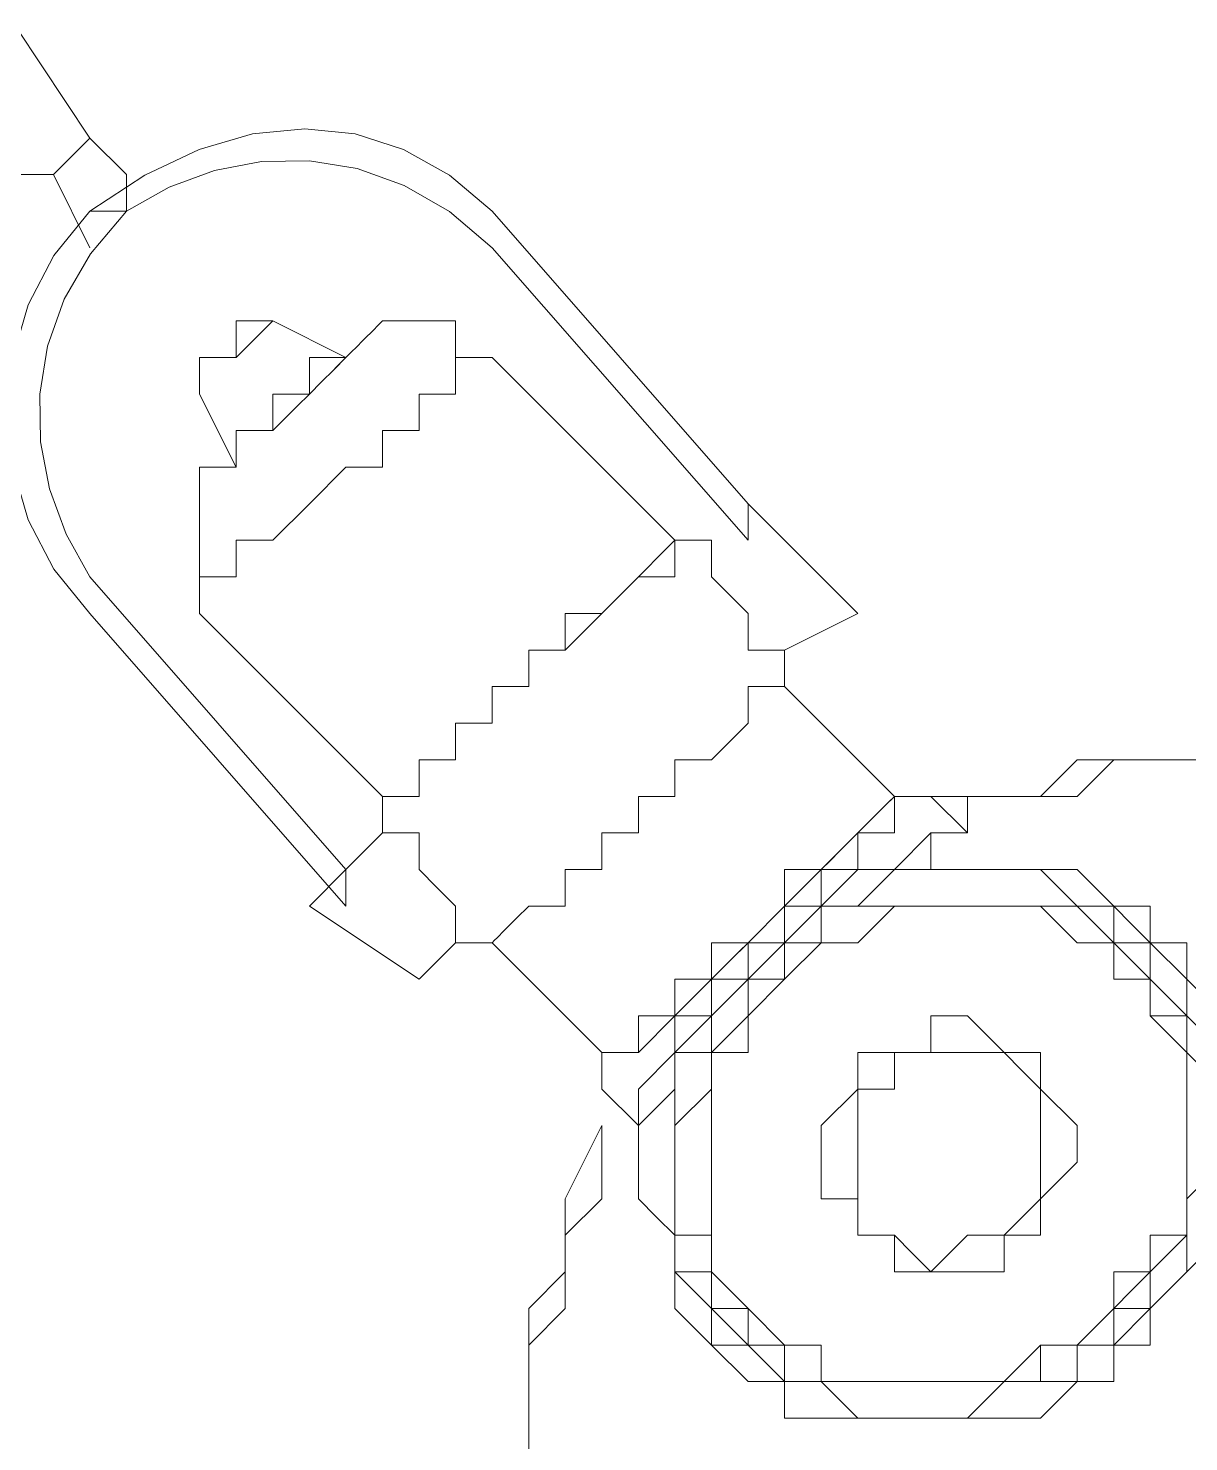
# Model space of a CAD drawing. Header units: millimetres. Extents: x 71769 to 78969, y 7991 to 11789.
# Drawn here: x 74422.76 to 74436.2, y 11269.42 to 11285.77 of the extents above; entities that cross this region are included whole.
import ezdxf

# ---------------------------------------------------------------- set-up
doc = ezdxf.new("R2010")
doc.units = ezdxf.units.MM
doc.header["$LTSCALE"] = 5
doc.header["$MEASUREMENT"] = 0
doc.linetypes.add('AUSGEZOGEN', pattern=[0])
doc.layers.add('204_180704_Marc Cain Einrichtung#Maßlinie 1_100', color=7, linetype='AUSGEZOGEN', lineweight=18)

msp = doc.modelspace()

# ---------------------------------------------------------------- linework, layer by layer
at = {"layer": '204_180704_Marc Cain Einrichtung#Maßlinie 1_100', "color": 18, "linetype": 'AUSGEZOGEN', "lineweight": 13, "true_color": 0x000000}
for p, q in [((74423.479, 11284.504), (74422.632, 11285.774)), ((74423.056, 11284.081), (74423.479, 11284.504)), ((74423.902, 11284.081), (74423.479, 11284.504)), ((74422.632, 11284.081), (74423.056, 11284.081)), ((74423.056, 11284.081), (74423.479, 11283.234)), ((74431.099, 11280.271), (74428.135, 11283.658)), ((74428.135, 11283.234), (74431.099, 11279.848)), ((74426.442, 11281.964), (74425.595, 11282.388)), ((74427.712, 11281.964), (74427.712, 11281.541)), ((74427.712, 11281.964), (74427.712, 11281.964)), ((74428.135, 11281.964), (74427.712, 11281.964)), ((74427.712, 11281.964), (74427.712, 11281.541)), ((74427.712, 11281.964), (74427.712, 11281.964)), ((74428.135, 11281.964), (74427.712, 11281.964)), ((74430.252, 11279.848), (74428.135, 11281.964)), ((74428.135, 11281.964), (74428.135, 11281.964)), ((74428.135, 11281.964), (74428.135, 11281.964)), ((74424.749, 11281.541), (74425.172, 11280.694)), ((74427.289, 11281.541), (74427.289, 11281.118)), ((74427.289, 11281.541), (74427.289, 11281.541)), ((74427.712, 11281.541), (74427.289, 11281.541)), ((74427.289, 11281.541), (74427.289, 11281.118)), ((74427.289, 11281.541), (74427.289, 11281.541)), ((74427.712, 11281.541), (74427.289, 11281.541)), ((74426.865, 11281.118), (74426.865, 11280.694)), ((74427.289, 11281.118), (74426.865, 11281.118)), ((74426.865, 11281.118), (74426.865, 11280.694)), ((74427.289, 11281.118), (74426.865, 11281.118)), ((74426.442, 11280.694), (74426.019, 11280.271)), ((74426.442, 11280.694), (74426.019, 11280.271)), ((74426.442, 11280.694), (74426.442, 11280.694)), ((74426.865, 11280.694), (74426.442, 11280.694)), ((74426.442, 11280.694), (74426.442, 11280.694)), ((74426.865, 11280.694), (74426.442, 11280.694)), ((74426.019, 11280.271), (74425.595, 11279.848)), ((74426.019, 11280.271), (74425.595, 11279.848)), ((74426.019, 11280.271), (74426.019, 11280.271)), ((74426.019, 11280.271), (74426.019, 11280.271)), ((74431.099, 11280.271), (74431.099, 11280.271)), ((74431.099, 11280.271), (74431.099, 11279.848)), ((74432.369, 11279.001), (74431.099, 11280.271)), ((74425.172, 11279.848), (74425.172, 11279.425)), ((74425.595, 11279.848), (74425.172, 11279.848)), ((74425.172, 11279.848), (74425.172, 11279.425)), ((74425.595, 11279.848), (74425.172, 11279.848)), ((74425.595, 11279.848), (74425.595, 11279.848)), ((74425.595, 11279.848), (74425.595, 11279.848)), ((74430.675, 11279.848), (74430.252, 11279.848)), ((74430.675, 11279.848), (74430.675, 11279.848)), ((74426.442, 11276.038), (74423.479, 11279.425)), ((74424.749, 11279.425), (74424.749, 11279.001)), ((74424.749, 11279.425), (74424.749, 11279.425)), ((74425.172, 11279.425), (74424.749, 11279.425)), ((74424.749, 11279.425), (74424.749, 11279.001)), ((74424.749, 11279.425), (74424.749, 11279.425)), ((74425.172, 11279.425), (74424.749, 11279.425)), ((74425.172, 11279.425), (74425.172, 11279.425)), ((74425.172, 11279.425), (74425.172, 11279.425)), ((74423.479, 11279.001), (74426.442, 11275.615)), ((74424.749, 11279.001), (74426.865, 11276.885)), ((74424.749, 11279.001), (74424.749, 11279.001)), ((74424.749, 11279.001), (74424.749, 11279.001)), ((74431.522, 11278.578), (74432.369, 11279.001)), ((74431.522, 11278.578), (74431.522, 11278.578)), ((74432.792, 11276.885), (74431.522, 11278.155)), ((74432.792, 11276.885), (74432.792, 11276.461)), ((74432.792, 11276.885), (74432.792, 11276.885)), ((74433.215, 11276.885), (74432.792, 11276.885)), ((74432.792, 11276.885), (74432.792, 11276.461)), ((74432.792, 11276.885), (74432.792, 11276.885)), ((74433.215, 11276.885), (74432.792, 11276.885)), ((74433.215, 11276.885), (74433.215, 11276.885)), ((74433.215, 11276.885), (74433.638, 11276.885)), ((74433.215, 11276.885), (74433.215, 11276.885)), ((74433.215, 11276.885), (74433.215, 11276.885)), ((74426.865, 11276.461), (74426.442, 11276.038)), ((74426.865, 11276.461), (74426.865, 11276.461)), ((74432.369, 11276.461), (74432.369, 11276.038)), ((74432.369, 11276.461), (74432.369, 11276.461)), ((74432.792, 11276.461), (74432.369, 11276.461)), ((74432.369, 11276.461), (74432.369, 11276.038)), ((74432.369, 11276.461), (74432.369, 11276.461)), ((74432.792, 11276.461), (74432.369, 11276.461)), ((74432.792, 11276.038), (74433.215, 11276.461)), ((74432.792, 11276.038), (74433.215, 11276.461)), ((74433.215, 11276.461), (74433.638, 11276.461)), ((74433.215, 11276.461), (74433.215, 11276.461)), ((74433.215, 11276.461), (74433.638, 11276.461)), ((74433.215, 11276.461), (74433.215, 11276.461)), ((74433.638, 11276.461), (74433.638, 11276.461)), ((74433.638, 11276.461), (74433.638, 11276.461)), ((74433.638, 11276.461), (74433.638, 11276.461)), ((74426.442, 11276.038), (74426.019, 11275.615)), ((74426.442, 11276.038), (74426.442, 11275.615)), ((74431.945, 11276.038), (74431.945, 11275.615)), ((74432.369, 11276.038), (74431.945, 11276.038)), ((74431.945, 11276.038), (74431.945, 11275.615)), ((74432.369, 11276.038), (74431.945, 11276.038)), ((74431.945, 11276.038), (74432.369, 11276.038)), ((74431.945, 11275.615), (74431.945, 11276.038)), ((74431.945, 11276.038), (74432.369, 11276.038)), ((74431.945, 11275.615), (74431.945, 11276.038)), ((74432.369, 11276.038), (74432.792, 11276.038)), ((74432.369, 11276.038), (74432.792, 11276.038)), ((74432.369, 11275.615), (74432.792, 11276.038)), ((74432.792, 11276.038), (74433.215, 11276.038)), ((74433.215, 11276.038), (74433.638, 11276.038)), ((74433.638, 11276.038), (74434.062, 11276.038)), ((74433.638, 11276.038), (74433.638, 11276.038)), ((74434.062, 11276.038), (74434.485, 11276.038)), ((74434.485, 11276.038), (74434.908, 11275.615)), ((74427.289, 11274.768), (74426.019, 11275.615)), ((74431.099, 11275.191), (74431.522, 11275.615)), ((74431.099, 11275.191), (74431.522, 11275.615)), ((74431.522, 11275.615), (74431.099, 11275.191)), ((74431.522, 11275.615), (74431.099, 11275.191)), ((74431.522, 11275.615), (74431.522, 11275.615)), ((74431.945, 11275.615), (74431.522, 11275.615)), ((74431.522, 11275.615), (74431.522, 11275.615)), ((74431.945, 11275.615), (74431.522, 11275.615)), ((74431.522, 11275.615), (74431.522, 11275.615)), ((74431.522, 11275.615), (74431.522, 11275.615)), ((74431.945, 11275.615), (74431.522, 11275.615)), ((74431.945, 11275.615), (74431.522, 11275.615)), ((74431.522, 11275.191), (74431.945, 11275.615)), ((74431.945, 11275.615), (74431.945, 11275.615)), ((74431.945, 11275.615), (74431.945, 11275.615)), ((74431.945, 11275.615), (74432.369, 11275.615)), ((74431.945, 11275.191), (74431.945, 11275.615)), ((74431.945, 11275.615), (74432.369, 11275.615)), ((74431.945, 11275.191), (74431.945, 11275.615)), ((74431.945, 11275.615), (74432.369, 11275.615)), ((74432.792, 11275.615), (74432.369, 11275.191)), ((74432.792, 11275.615), (74432.369, 11275.191)), ((74432.369, 11275.615), (74432.792, 11275.615)), ((74432.369, 11275.615), (74432.792, 11275.615)), ((74432.369, 11275.615), (74432.369, 11275.615)), ((74433.215, 11275.615), (74432.792, 11275.615)), ((74433.215, 11275.615), (74432.792, 11275.615)), ((74432.792, 11275.615), (74433.215, 11275.615)), ((74432.792, 11275.615), (74433.215, 11275.615)), ((74433.215, 11275.615), (74433.215, 11275.615)), ((74433.638, 11275.615), (74433.215, 11275.615)), ((74433.215, 11275.615), (74433.215, 11275.615)), ((74433.638, 11275.615), (74433.215, 11275.615)), ((74433.215, 11275.615), (74433.638, 11275.615)), ((74433.215, 11275.615), (74433.215, 11275.615)), ((74433.215, 11275.615), (74433.638, 11275.615)), ((74433.215, 11275.615), (74433.215, 11275.615)), ((74434.062, 11275.615), (74433.638, 11275.615)), ((74434.062, 11275.615), (74433.638, 11275.615)), ((74433.638, 11275.615), (74434.062, 11275.615)), ((74433.638, 11275.615), (74434.062, 11275.615)), ((74434.062, 11275.615), (74434.062, 11275.615)), ((74434.485, 11275.615), (74434.062, 11275.615)), ((74434.062, 11275.615), (74434.062, 11275.615)), ((74434.485, 11275.615), (74434.062, 11275.615)), ((74434.062, 11275.615), (74434.485, 11275.615)), ((74434.062, 11275.615), (74434.485, 11275.615)), ((74434.908, 11275.191), (74434.485, 11275.615)), ((74434.908, 11275.191), (74434.485, 11275.615)), ((74434.485, 11275.615), (74434.908, 11275.615)), ((74434.485, 11275.615), (74434.485, 11275.615)), ((74434.485, 11275.615), (74434.908, 11275.615)), ((74434.485, 11275.615), (74434.485, 11275.615)), ((74434.908, 11275.615), (74435.332, 11275.191)), ((74434.908, 11275.615), (74435.332, 11275.191)), ((74434.908, 11275.615), (74435.332, 11275.615)), ((74434.908, 11275.615), (74434.908, 11275.615)), ((74435.332, 11275.615), (74435.332, 11275.191)), ((74427.289, 11274.768), (74427.712, 11275.191)), ((74427.712, 11275.191), (74428.135, 11275.191)), ((74428.135, 11275.191), (74429.405, 11273.921)), ((74430.675, 11275.191), (74431.099, 11275.191)), ((74430.675, 11274.768), (74430.675, 11275.191)), ((74430.675, 11275.191), (74431.099, 11275.191)), ((74430.675, 11274.768), (74430.675, 11275.191)), ((74430.675, 11275.191), (74430.675, 11274.768)), ((74431.099, 11275.191), (74430.675, 11275.191)), ((74430.675, 11275.191), (74430.675, 11274.768)), ((74431.099, 11275.191), (74430.675, 11275.191)), ((74431.099, 11274.768), (74431.522, 11275.191)), ((74431.945, 11275.191), (74431.522, 11274.768)), ((74431.945, 11275.191), (74431.522, 11274.768)), ((74431.522, 11275.191), (74431.945, 11275.191)), ((74431.522, 11274.768), (74431.522, 11275.191)), ((74431.522, 11275.191), (74431.945, 11275.191)), ((74431.522, 11274.768), (74431.522, 11275.191)), ((74431.522, 11275.191), (74431.522, 11275.191)), ((74431.945, 11275.191), (74431.945, 11275.191)), ((74432.369, 11275.191), (74431.945, 11275.191)), ((74431.945, 11275.191), (74431.945, 11275.191)), ((74432.369, 11275.191), (74431.945, 11275.191)), ((74434.908, 11275.191), (74434.908, 11275.191)), ((74435.332, 11275.191), (74434.908, 11275.191)), ((74434.908, 11275.191), (74434.908, 11275.191)), ((74435.332, 11275.191), (74434.908, 11275.191)), ((74435.332, 11274.768), (74435.332, 11275.191)), ((74435.332, 11274.768), (74435.332, 11275.191)), ((74435.332, 11275.191), (74435.755, 11274.768)), ((74435.332, 11275.191), (74435.332, 11275.191)), ((74435.332, 11275.191), (74435.755, 11274.768)), ((74435.332, 11275.191), (74435.332, 11275.191)), ((74435.332, 11275.191), (74435.755, 11275.191)), ((74435.755, 11275.191), (74435.755, 11274.768)), ((74430.252, 11274.768), (74430.252, 11274.345)), ((74430.675, 11274.768), (74430.252, 11274.768)), ((74430.252, 11274.768), (74430.252, 11274.345)), ((74430.675, 11274.768), (74430.252, 11274.768)), ((74430.252, 11274.345), (74430.675, 11274.768)), ((74430.252, 11274.345), (74430.675, 11274.768)), ((74430.675, 11274.768), (74430.675, 11274.768)), ((74430.675, 11274.768), (74431.099, 11274.768)), ((74430.675, 11274.345), (74430.675, 11274.768)), ((74431.522, 11274.768), (74431.099, 11274.345)), ((74431.522, 11274.768), (74431.099, 11274.345)), ((74431.099, 11274.768), (74431.522, 11274.768)), ((74431.099, 11274.345), (74431.099, 11274.768)), ((74431.099, 11274.768), (74431.522, 11274.768)), ((74431.099, 11274.345), (74431.099, 11274.768)), ((74431.522, 11274.768), (74431.522, 11274.768)), ((74431.522, 11274.768), (74431.522, 11274.768)), ((74435.755, 11274.768), (74435.332, 11274.768)), ((74435.755, 11274.768), (74435.332, 11274.768)), ((74435.755, 11274.345), (74435.755, 11274.768)), ((74435.755, 11274.345), (74435.755, 11274.768)), ((74435.755, 11274.768), (74435.755, 11274.345)), ((74435.755, 11274.768), (74435.755, 11274.768)), ((74435.755, 11274.768), (74435.755, 11274.345)), ((74435.755, 11274.768), (74435.755, 11274.768)), ((74435.755, 11274.768), (74436.178, 11274.345)), ((74430.252, 11274.345), (74429.829, 11273.921)), ((74430.252, 11274.345), (74429.829, 11273.921)), ((74430.252, 11274.345), (74430.252, 11274.345)), ((74430.252, 11274.345), (74430.252, 11274.345)), ((74430.252, 11273.921), (74430.252, 11274.345)), ((74430.252, 11273.921), (74430.252, 11274.345)), ((74430.675, 11273.921), (74431.099, 11274.345)), ((74430.675, 11273.921), (74431.099, 11274.345)), ((74430.675, 11273.921), (74430.675, 11274.345)), ((74431.099, 11274.345), (74431.099, 11273.921)), ((74431.099, 11274.345), (74431.099, 11273.921)), ((74433.215, 11274.345), (74433.638, 11274.345)), ((74433.215, 11273.921), (74433.215, 11274.345)), ((74433.215, 11274.345), (74433.638, 11274.345)), ((74433.215, 11273.921), (74433.215, 11274.345)), ((74433.638, 11274.345), (74434.062, 11273.921)), ((74433.638, 11274.345), (74433.638, 11274.345)), ((74433.638, 11274.345), (74434.062, 11273.921)), ((74433.638, 11274.345), (74433.638, 11274.345)), ((74436.178, 11273.921), (74435.755, 11274.345)), ((74436.178, 11273.921), (74435.755, 11274.345)), ((74435.755, 11274.345), (74436.178, 11274.345)), ((74435.755, 11274.345), (74436.178, 11274.345)), ((74436.178, 11274.345), (74436.178, 11273.921)), ((74436.178, 11274.345), (74436.178, 11273.921)), ((74436.178, 11274.345), (74436.178, 11273.921)), ((74436.178, 11274.345), (74436.178, 11274.345)), ((74429.405, 11273.921), (74429.405, 11273.498)), ((74429.829, 11273.921), (74429.405, 11273.921)), ((74429.405, 11273.921), (74429.405, 11273.498)), ((74429.829, 11273.921), (74429.405, 11273.921)), ((74429.829, 11273.921), (74429.829, 11273.921)), ((74429.829, 11273.921), (74429.829, 11273.921)), ((74429.829, 11273.498), (74430.252, 11273.921)), ((74429.829, 11273.498), (74430.252, 11273.921)), ((74430.252, 11273.921), (74430.252, 11273.921)), ((74430.252, 11273.921), (74430.252, 11273.921)), ((74430.252, 11273.921), (74430.675, 11273.921)), ((74430.252, 11273.498), (74430.252, 11273.921)), ((74430.675, 11273.921), (74430.675, 11273.498)), ((74431.099, 11273.921), (74430.675, 11273.921)), ((74430.675, 11273.921), (74430.675, 11273.498)), ((74431.099, 11273.921), (74430.675, 11273.921)), ((74430.675, 11273.921), (74430.675, 11273.921)), ((74430.675, 11273.498), (74430.675, 11273.921)), ((74430.675, 11273.921), (74430.675, 11273.921)), ((74430.675, 11273.498), (74430.675, 11273.921)), ((74432.369, 11273.498), (74432.369, 11273.921)), ((74432.369, 11273.921), (74432.792, 11273.921)), ((74432.369, 11273.498), (74432.369, 11273.921)), ((74432.369, 11273.921), (74432.792, 11273.921)), ((74432.792, 11273.921), (74433.215, 11273.921)), ((74432.792, 11273.921), (74432.792, 11273.921)), ((74432.792, 11273.921), (74433.215, 11273.921)), ((74432.792, 11273.921), (74432.792, 11273.921)), ((74434.062, 11273.921), (74434.485, 11273.921)), ((74434.062, 11273.921), (74434.062, 11273.921)), ((74434.062, 11273.921), (74434.485, 11273.921)), ((74434.062, 11273.921), (74434.062, 11273.921)), ((74434.485, 11273.921), (74434.485, 11273.498)), ((74434.485, 11273.921), (74434.485, 11273.921)), ((74434.485, 11273.921), (74434.485, 11273.498)), ((74434.485, 11273.921), (74434.485, 11273.921)), ((74436.178, 11273.921), (74436.178, 11273.921)), ((74436.178, 11273.498), (74436.178, 11273.921)), ((74436.178, 11273.921), (74436.178, 11273.921)), ((74436.178, 11273.498), (74436.178, 11273.921)), ((74436.178, 11273.921), (74436.178, 11273.498)), ((74436.178, 11273.921), (74436.178, 11273.498)), ((74436.178, 11273.921), (74436.602, 11273.498)), ((74429.405, 11273.498), (74429.829, 11273.075)), ((74429.405, 11273.498), (74429.405, 11273.498)), ((74429.405, 11273.498), (74429.405, 11273.498)), ((74429.405, 11273.498), (74429.405, 11273.498)), ((74429.829, 11273.498), (74429.829, 11273.498)), ((74429.829, 11273.075), (74429.829, 11273.498)), ((74429.829, 11273.498), (74429.829, 11273.498)), ((74429.829, 11273.075), (74429.829, 11273.498)), ((74430.252, 11273.075), (74430.675, 11273.498)), ((74430.252, 11273.075), (74430.675, 11273.498)), ((74430.252, 11273.075), (74430.252, 11273.498)), ((74430.675, 11273.498), (74430.675, 11273.075)), ((74430.675, 11273.498), (74430.675, 11273.075)), ((74431.945, 11273.075), (74432.369, 11273.498)), ((74431.945, 11273.075), (74432.369, 11273.498)), ((74432.369, 11273.498), (74432.369, 11273.498)), ((74432.369, 11273.498), (74432.369, 11273.498)), ((74434.485, 11273.498), (74434.908, 11273.075)), ((74434.485, 11273.498), (74434.485, 11273.498)), ((74434.485, 11273.498), (74434.908, 11273.075)), ((74434.485, 11273.498), (74434.485, 11273.498)), ((74436.178, 11273.075), (74436.178, 11273.498)), ((74436.178, 11273.075), (74436.178, 11273.498)), ((74436.178, 11273.498), (74436.178, 11273.075)), ((74436.178, 11273.498), (74436.178, 11273.498)), ((74436.178, 11273.498), (74436.178, 11273.075)), ((74436.178, 11273.498), (74436.178, 11273.498)), ((74429.829, 11273.075), (74429.829, 11273.075)), ((74429.829, 11273.075), (74429.829, 11273.075)), ((74429.829, 11273.075), (74429.829, 11273.075)), ((74429.829, 11273.075), (74429.829, 11273.075)), ((74430.252, 11272.651), (74430.252, 11273.075)), ((74430.252, 11272.651), (74430.252, 11273.075)), ((74430.252, 11272.651), (74430.252, 11273.075)), ((74430.675, 11273.075), (74430.675, 11272.651)), ((74430.675, 11273.075), (74430.675, 11273.075)), ((74430.675, 11273.075), (74430.675, 11272.651)), ((74430.675, 11273.075), (74430.675, 11273.075)), ((74431.945, 11273.075), (74431.945, 11273.075)), ((74431.945, 11272.651), (74431.945, 11273.075)), ((74431.945, 11273.075), (74431.945, 11273.075)), ((74431.945, 11272.651), (74431.945, 11273.075)), ((74434.908, 11273.075), (74434.908, 11272.651)), ((74434.908, 11273.075), (74434.908, 11273.075)), ((74434.908, 11273.075), (74434.908, 11272.651)), ((74434.908, 11273.075), (74434.908, 11273.075)), ((74436.178, 11273.075), (74436.178, 11273.075)), ((74436.178, 11272.651), (74436.178, 11273.075)), ((74436.178, 11273.075), (74436.178, 11273.075)), ((74436.178, 11272.651), (74436.178, 11273.075)), ((74436.178, 11273.075), (74436.178, 11272.651)), ((74436.178, 11273.075), (74436.178, 11272.651)), ((74430.252, 11272.651), (74430.252, 11272.651)), ((74430.252, 11272.228), (74430.252, 11272.651)), ((74430.252, 11272.651), (74430.252, 11272.651)), ((74430.252, 11272.228), (74430.252, 11272.651)), ((74430.252, 11272.228), (74430.252, 11272.651)), ((74430.675, 11272.651), (74430.675, 11272.228)), ((74430.675, 11272.651), (74430.675, 11272.228)), ((74431.945, 11272.651), (74431.945, 11272.651)), ((74431.945, 11272.228), (74431.945, 11272.651)), ((74431.945, 11272.651), (74431.945, 11272.651)), ((74431.945, 11272.228), (74431.945, 11272.651)), ((74434.908, 11272.651), (74434.485, 11272.228)), ((74434.908, 11272.651), (74434.485, 11272.228)), ((74434.908, 11272.651), (74434.908, 11272.651)), ((74434.908, 11272.651), (74434.908, 11272.651)), ((74436.178, 11272.228), (74436.178, 11272.651)), ((74436.178, 11272.228), (74436.178, 11272.651)), ((74436.178, 11272.651), (74436.178, 11272.651)), ((74436.178, 11272.651), (74436.178, 11272.651)), ((74436.602, 11272.651), (74436.178, 11272.228)), ((74430.252, 11271.805), (74430.252, 11272.228)), ((74430.252, 11271.805), (74430.252, 11272.228)), ((74430.252, 11272.228), (74430.252, 11272.228)), ((74430.252, 11271.805), (74430.252, 11272.228)), ((74430.675, 11272.228), (74430.675, 11271.805)), ((74430.675, 11272.228), (74430.675, 11271.805)), ((74431.945, 11272.228), (74431.945, 11272.228)), ((74432.369, 11272.228), (74431.945, 11272.228)), ((74431.945, 11272.228), (74431.945, 11272.228)), ((74432.369, 11272.228), (74431.945, 11272.228)), ((74432.369, 11271.805), (74432.369, 11272.228)), ((74432.369, 11271.805), (74432.369, 11272.228)), ((74434.485, 11272.228), (74434.485, 11271.805)), ((74434.485, 11272.228), (74434.485, 11272.228)), ((74434.485, 11272.228), (74434.485, 11271.805)), ((74434.485, 11272.228), (74434.485, 11272.228)), ((74436.178, 11271.805), (74436.178, 11272.228)), ((74436.178, 11271.805), (74436.178, 11272.228)), ((74436.178, 11272.228), (74436.178, 11271.805)), ((74436.178, 11272.228), (74436.178, 11272.228)), ((74430.675, 11271.805), (74430.252, 11271.805)), ((74430.675, 11271.805), (74430.252, 11271.805)), ((74430.252, 11271.382), (74430.252, 11271.805)), ((74430.675, 11271.805), (74430.675, 11271.382)), ((74430.675, 11271.805), (74430.675, 11271.805)), ((74430.675, 11271.805), (74430.675, 11271.382)), ((74430.675, 11271.805), (74430.675, 11271.805)), ((74430.675, 11271.382), (74430.675, 11271.805)), ((74430.675, 11271.382), (74430.675, 11271.805)), ((74432.369, 11271.805), (74432.369, 11271.805)), ((74432.792, 11271.805), (74432.369, 11271.805)), ((74432.369, 11271.805), (74432.369, 11271.805)), ((74432.792, 11271.805), (74432.369, 11271.805)), ((74432.792, 11271.382), (74432.792, 11271.805)), ((74432.792, 11271.382), (74432.792, 11271.805)), ((74434.062, 11271.805), (74434.062, 11271.382)), ((74434.062, 11271.805), (74434.062, 11271.805)), ((74434.485, 11271.805), (74434.062, 11271.805)), ((74434.062, 11271.805), (74434.062, 11271.382)), ((74434.062, 11271.805), (74434.062, 11271.805)), ((74434.485, 11271.805), (74434.062, 11271.805)), ((74435.755, 11271.805), (74436.178, 11271.805)), ((74435.755, 11271.382), (74435.755, 11271.805)), ((74435.755, 11271.805), (74436.178, 11271.805)), ((74435.755, 11271.382), (74435.755, 11271.805)), ((74436.178, 11271.805), (74435.755, 11271.382)), ((74430.675, 11271.382), (74430.252, 11271.382)), ((74430.675, 11271.382), (74431.099, 11270.958)), ((74430.675, 11271.382), (74431.099, 11270.958)), ((74430.675, 11270.958), (74430.675, 11271.382)), ((74430.675, 11270.958), (74430.675, 11271.382)), ((74433.215, 11271.382), (74432.792, 11271.382)), ((74433.215, 11271.382), (74432.792, 11271.382)), ((74433.215, 11271.382), (74433.215, 11271.382)), ((74433.638, 11271.382), (74433.215, 11271.382)), ((74433.215, 11271.382), (74433.215, 11271.382)), ((74433.638, 11271.382), (74433.215, 11271.382)), ((74433.638, 11271.382), (74433.638, 11271.382)), ((74434.062, 11271.382), (74433.638, 11271.382)), ((74433.638, 11271.382), (74433.638, 11271.382)), ((74434.062, 11271.382), (74433.638, 11271.382)), ((74435.332, 11271.382), (74435.755, 11271.382)), ((74435.332, 11270.958), (74435.332, 11271.382)), ((74435.332, 11271.382), (74435.755, 11271.382)), ((74435.332, 11270.958), (74435.332, 11271.382)), ((74435.755, 11271.382), (74435.755, 11270.958)), ((74431.099, 11270.958), (74430.675, 11270.958)), ((74431.099, 11270.958), (74430.675, 11270.958)), ((74431.099, 11270.958), (74431.522, 11270.535)), ((74431.099, 11270.958), (74431.099, 11270.958)), ((74431.099, 11270.958), (74431.522, 11270.535)), ((74431.099, 11270.958), (74431.099, 11270.958)), ((74431.099, 11270.535), (74431.099, 11270.958)), ((74431.099, 11270.535), (74431.099, 11270.958)), ((74434.908, 11270.535), (74435.332, 11270.958)), ((74434.908, 11270.535), (74435.332, 11270.958)), ((74435.332, 11270.958), (74435.332, 11270.535)), ((74435.755, 11270.958), (74435.332, 11270.958)), ((74431.522, 11270.535), (74431.099, 11270.535)), ((74431.522, 11270.535), (74431.099, 11270.535)), ((74431.522, 11270.535), (74431.945, 11270.535)), ((74431.522, 11270.535), (74431.522, 11270.535)), ((74431.522, 11270.535), (74431.945, 11270.535)), ((74431.522, 11270.535), (74431.522, 11270.535)), ((74431.522, 11270.112), (74431.522, 11270.535)), ((74431.522, 11270.112), (74431.522, 11270.535)), ((74431.945, 11270.535), (74431.945, 11270.112)), ((74431.945, 11270.535), (74431.945, 11270.112)), ((74434.062, 11270.112), (74434.485, 11270.535)), ((74434.062, 11270.112), (74434.485, 11270.535)), ((74434.485, 11270.535), (74434.908, 11270.535)), ((74434.485, 11270.535), (74434.908, 11270.535)), ((74434.908, 11270.535), (74434.908, 11270.535)), ((74434.908, 11270.535), (74434.908, 11270.535)), ((74431.945, 11270.112), (74431.522, 11270.112)), ((74431.945, 11270.112), (74431.522, 11270.112)), ((74431.945, 11270.112), (74432.369, 11270.112)), ((74431.945, 11270.112), (74432.369, 11270.112)), ((74432.369, 11270.112), (74431.945, 11270.112)), ((74432.369, 11270.112), (74431.945, 11270.112)), ((74432.369, 11270.112), (74432.792, 11270.112)), ((74432.369, 11270.112), (74432.792, 11270.112)), ((74432.369, 11270.112), (74432.369, 11270.112)), ((74432.792, 11270.112), (74432.369, 11270.112)), ((74432.369, 11270.112), (74432.369, 11270.112)), ((74432.792, 11270.112), (74432.369, 11270.112)), ((74432.792, 11270.112), (74433.215, 11270.112)), ((74432.792, 11270.112), (74432.792, 11270.112)), ((74432.792, 11270.112), (74433.215, 11270.112)), ((74432.792, 11270.112), (74432.792, 11270.112)), ((74433.215, 11270.112), (74432.792, 11270.112)), ((74433.215, 11270.112), (74432.792, 11270.112)), ((74433.215, 11270.112), (74433.638, 11270.112)), ((74433.215, 11270.112), (74433.638, 11270.112)), ((74433.215, 11270.112), (74433.215, 11270.112)), ((74433.215, 11270.112), (74433.215, 11270.112)), ((74433.638, 11270.112), (74434.062, 11270.112)), ((74433.638, 11270.112), (74434.062, 11270.112)), ((74434.062, 11270.112), (74434.062, 11270.112)), ((74434.062, 11270.112), (74434.062, 11270.112))]:
    msp.add_line(p, q, dxfattribs=at)
for points in [[(74423.479, 11279.001), (74423.062, 11279.514), (74422.765, 11280.086), (74422.586, 11280.698), (74422.526, 11281.329), (74422.586, 11281.961), (74422.765, 11282.573), (74423.062, 11283.145), (74423.479, 11283.658), (74424.113, 11284.074), (74424.742, 11284.372), (74425.361, 11284.551), (74425.966, 11284.61), (74426.55, 11284.551), (74427.11, 11284.372), (74427.64, 11284.074), (74428.135, 11283.658)], [(74423.479, 11279.425), (74423.202, 11279.919), (74423.009, 11280.443), (74422.906, 11280.987), (74422.897, 11281.541), (74422.987, 11282.095), (74423.181, 11282.639), (74423.485, 11283.163), (74423.902, 11283.658), (74424.397, 11283.935), (74424.921, 11284.127), (74425.465, 11284.231), (74426.019, 11284.24), (74426.573, 11284.15), (74427.117, 11283.955), (74427.641, 11283.652), (74428.135, 11283.234)], [(74423.902, 11284.081), (74423.902, 11283.94), (74423.902, 11283.799), (74423.902, 11283.658), (74423.761, 11283.658), (74423.62, 11283.658), (74423.479, 11283.658)], [(74423.902, 11284.081), (74423.902, 11283.94), (74423.902, 11283.799), (74423.902, 11283.658), (74423.761, 11283.658), (74423.62, 11283.658), (74423.479, 11283.658)], [(74425.172, 11281.964), (74424.96, 11281.964), (74424.749, 11281.964), (74424.749, 11281.541), (74424.749, 11281.588), (74424.749, 11281.635), (74424.749, 11281.682), (74424.749, 11281.729), (74424.749, 11281.776), (74424.749, 11281.823), (74424.749, 11281.87), (74424.749, 11281.917), (74424.749, 11281.964), (74425.172, 11281.964), (74425.172, 11282.106), (74425.172, 11282.247), (74425.172, 11282.388), (74425.595, 11282.388), (74425.557, 11282.349), (74425.518, 11282.311), (74425.48, 11282.272), (74425.442, 11282.234), (74425.403, 11282.195), (74425.365, 11282.157), (74425.326, 11282.118), (74425.288, 11282.08), (74425.249, 11282.041), (74425.211, 11282.003), (74425.172, 11281.964), (74425.066, 11281.964), (74424.96, 11281.964), (74424.749, 11281.964), (74424.749, 11281.541), (74424.749, 11281.588), (74424.749, 11281.635), (74424.749, 11281.682), (74424.749, 11281.729), (74424.749, 11281.776), (74424.749, 11281.823), (74424.749, 11281.87), (74424.749, 11281.917), (74424.749, 11281.964), (74425.172, 11281.964), (74425.172, 11282.106), (74425.172, 11282.247), (74425.172, 11282.388), (74425.595, 11282.388), (74425.557, 11282.349), (74425.518, 11282.311), (74425.48, 11282.272), (74425.442, 11282.234), (74425.403, 11282.195), (74425.365, 11282.157), (74425.326, 11282.118), (74425.288, 11282.08), (74425.249, 11282.041), (74425.211, 11282.003), (74425.191, 11281.984), (74425.172, 11281.964)], [(74428.135, 11281.964), (74427.712, 11281.964), (74427.712, 11282.388), (74427.5, 11282.388), (74427.289, 11282.388), (74427.218, 11282.388), (74427.148, 11282.388), (74427.006, 11282.388), (74426.865, 11282.388), (74426.812, 11282.335), (74426.76, 11282.282), (74426.654, 11282.176), (74426.548, 11282.07), (74426.521, 11282.044), (74426.495, 11282.017), (74426.469, 11281.991), (74426.442, 11281.964)], [(74428.135, 11281.964), (74427.712, 11281.964), (74427.712, 11282.388), (74427.5, 11282.388), (74427.289, 11282.388), (74427.218, 11282.388), (74427.148, 11282.388), (74427.006, 11282.388), (74426.865, 11282.388), (74426.812, 11282.335), (74426.76, 11282.282), (74426.654, 11282.176), (74426.548, 11282.07), (74426.521, 11282.044), (74426.495, 11282.017), (74426.469, 11281.991), (74426.442, 11281.964)], [(74425.595, 11281.541), (74425.595, 11281.118), (74425.384, 11281.118), (74425.172, 11281.118), (74425.172, 11280.694), (74425.031, 11280.694), (74424.89, 11280.694), (74424.749, 11280.694), (74424.802, 11280.694), (74424.855, 11280.694), (74424.96, 11280.694), (74425.066, 11280.694), (74425.172, 11280.694), (74425.172, 11280.8), (74425.172, 11280.906), (74425.172, 11281.118), (74425.595, 11281.118), (74425.595, 11281.329), (74425.595, 11281.541), (74426.019, 11281.541), (74426.16, 11281.682), (74426.301, 11281.823), (74426.324, 11281.847), (74426.348, 11281.87), (74426.372, 11281.894), (74426.395, 11281.917), (74426.419, 11281.941), (74426.442, 11281.964)], [(74424.749, 11280.694), (74424.89, 11280.694), (74425.031, 11280.694), (74425.172, 11280.694), (74425.172, 11280.8), (74425.172, 11280.906), (74425.172, 11281.118), (74425.595, 11281.118), (74425.595, 11281.329), (74425.595, 11281.541), (74426.019, 11281.541), (74426.16, 11281.682), (74426.301, 11281.823), (74426.442, 11281.964), (74426.421, 11281.964), (74426.4, 11281.964), (74426.357, 11281.964), (74426.315, 11281.964), (74426.273, 11281.964), (74426.23, 11281.964), (74426.188, 11281.964), (74426.146, 11281.964), (74426.103, 11281.964), (74426.061, 11281.964), (74426.019, 11281.964), (74426.019, 11281.541), (74425.807, 11281.541), (74425.595, 11281.541)], [(74425.172, 11280.694), (74425.172, 11280.836), (74425.172, 11280.977), (74425.172, 11281.118), (74425.384, 11281.118), (74425.595, 11281.118), (74425.737, 11281.259), (74425.878, 11281.4), (74426.019, 11281.541), (74426.019, 11281.612), (74426.019, 11281.682), (74426.019, 11281.823), (74426.019, 11281.964), (74426.16, 11281.964), (74426.301, 11281.964), (74426.442, 11281.964)], [(74425.172, 11280.694), (74425.172, 11280.836), (74425.172, 11280.977), (74425.172, 11281.118), (74425.384, 11281.118), (74425.595, 11281.118), (74425.737, 11281.259), (74425.878, 11281.4), (74426.019, 11281.541), (74426.019, 11281.612), (74426.019, 11281.682), (74426.019, 11281.823), (74426.019, 11281.964), (74426.16, 11281.964), (74426.301, 11281.964), (74426.442, 11281.964)], [(74426.442, 11281.964), (74426.372, 11281.964), (74426.301, 11281.964), (74426.23, 11281.964), (74426.16, 11281.964), (74426.089, 11281.964), (74426.019, 11281.964), (74426.019, 11281.541), (74425.807, 11281.541), (74425.595, 11281.541)], [(74425.595, 11281.541), (74425.595, 11281.118), (74425.384, 11281.118), (74425.172, 11281.118), (74425.172, 11280.694), (74425.031, 11280.694), (74424.89, 11280.694), (74424.843, 11280.694), (74424.796, 11280.694), (74424.749, 11280.694)], [(74424.749, 11280.694), (74424.749, 11280.61), (74424.749, 11280.525), (74424.749, 11280.441), (74424.749, 11280.356), (74424.749, 11280.271), (74424.749, 11280.165), (74424.749, 11280.06), (74424.749, 11279.848), (74424.749, 11279.742), (74424.749, 11279.636), (74424.749, 11279.425), (74424.749, 11279.319), (74424.749, 11279.213), (74424.749, 11279.001)], [(74424.749, 11280.694), (74424.749, 11280.61), (74424.749, 11280.525), (74424.749, 11280.441), (74424.749, 11280.356), (74424.749, 11280.271), (74424.749, 11280.165), (74424.749, 11280.06), (74424.749, 11279.848), (74424.749, 11279.742), (74424.749, 11279.636), (74424.749, 11279.425), (74424.749, 11279.319), (74424.749, 11279.213), (74424.749, 11279.001)], [(74428.559, 11278.155), (74428.135, 11278.155), (74428.135, 11277.731), (74427.712, 11277.731), (74427.712, 11277.308), (74427.5, 11277.308), (74427.289, 11277.308), (74427.289, 11276.885), (74426.865, 11276.885), (74426.865, 11276.744), (74426.865, 11276.602), (74426.865, 11276.461), (74426.865, 11276.514), (74426.865, 11276.567), (74426.865, 11276.673), (74426.865, 11276.779), (74426.865, 11276.885), (74426.971, 11276.885), (74427.077, 11276.885), (74427.289, 11276.885), (74427.289, 11277.308), (74427.5, 11277.308), (74427.712, 11277.308), (74427.712, 11277.731), (74428.135, 11277.731), (74428.135, 11278.155), (74428.559, 11278.155), (74428.559, 11278.578), (74428.982, 11278.578), (74428.982, 11279.001), (74429.405, 11279.001), (74429.617, 11279.213), (74429.829, 11279.425), (74429.934, 11279.53), (74430.04, 11279.636), (74430.252, 11279.848), (74430.252, 11279.821), (74430.252, 11279.795), (74430.252, 11279.742), (74430.252, 11279.689), (74430.252, 11279.636), (74430.252, 11279.583), (74430.252, 11279.53), (74430.252, 11279.477), (74430.252, 11279.425), (74429.829, 11279.425), (74429.617, 11279.213), (74429.405, 11279.001), (74429.194, 11279.001), (74428.982, 11279.001), (74428.982, 11278.578), (74428.559, 11278.578), (74428.559, 11278.155), (74428.135, 11278.155), (74428.135, 11277.731), (74427.712, 11277.731), (74427.712, 11277.308), (74427.5, 11277.308), (74427.289, 11277.308), (74427.289, 11276.885), (74426.865, 11276.885), (74426.865, 11276.744), (74426.865, 11276.602), (74426.865, 11276.461), (74426.865, 11276.514), (74426.865, 11276.567), (74426.865, 11276.673), (74426.865, 11276.779), (74426.865, 11276.885), (74426.971, 11276.885), (74427.077, 11276.885), (74427.289, 11276.885), (74427.289, 11277.308), (74427.5, 11277.308), (74427.712, 11277.308), (74427.712, 11277.731), (74428.135, 11277.731), (74428.135, 11278.155), (74428.559, 11278.155), (74428.559, 11278.578), (74428.982, 11278.578), (74428.982, 11279.001), (74429.405, 11279.001), (74429.617, 11279.213), (74429.829, 11279.425), (74429.934, 11279.53), (74430.04, 11279.636), (74430.252, 11279.848), (74430.252, 11279.821), (74430.252, 11279.795), (74430.252, 11279.742), (74430.252, 11279.689), (74430.252, 11279.636), (74430.252, 11279.583), (74430.252, 11279.53), (74430.252, 11279.477), (74430.252, 11279.425), (74429.829, 11279.425), (74429.617, 11279.213), (74429.405, 11279.001), (74429.194, 11279.001), (74428.982, 11279.001), (74428.982, 11278.578), (74428.559, 11278.578), (74428.559, 11278.155)], [(74428.559, 11278.155), (74428.559, 11278.578), (74428.982, 11278.578), (74429.194, 11278.79), (74429.405, 11279.001), (74429.617, 11279.213), (74429.829, 11279.425), (74429.934, 11279.425), (74430.04, 11279.425), (74430.146, 11279.425), (74430.252, 11279.425), (74430.252, 11279.636), (74430.252, 11279.848)], [(74428.559, 11278.155), (74428.559, 11278.578), (74428.982, 11278.578), (74429.194, 11278.79), (74429.405, 11279.001), (74429.617, 11279.213), (74429.829, 11279.425), (74429.934, 11279.425), (74430.04, 11279.425), (74430.146, 11279.425), (74430.252, 11279.425), (74430.252, 11279.636), (74430.252, 11279.848)], [(74431.522, 11278.578), (74431.381, 11278.578), (74431.24, 11278.578), (74431.099, 11278.578), (74431.099, 11279.001), (74430.887, 11279.213), (74430.675, 11279.425), (74430.675, 11279.53), (74430.675, 11279.636), (74430.675, 11279.848)], [(74431.522, 11278.578), (74431.381, 11278.578), (74431.24, 11278.578), (74431.099, 11278.578), (74431.099, 11279.001), (74430.887, 11279.213), (74430.675, 11279.425), (74430.675, 11279.53), (74430.675, 11279.636), (74430.675, 11279.848)], [(74431.522, 11278.578), (74431.522, 11278.366), (74431.522, 11278.155), (74431.451, 11278.155), (74431.381, 11278.155), (74431.24, 11278.155), (74431.099, 11278.155), (74431.099, 11277.731), (74430.887, 11277.52), (74430.675, 11277.308), (74430.464, 11277.308), (74430.252, 11277.308), (74430.252, 11276.885), (74429.829, 11276.885)], [(74431.522, 11278.578), (74431.522, 11278.366), (74431.522, 11278.155), (74431.451, 11278.155), (74431.381, 11278.155), (74431.24, 11278.155), (74431.099, 11278.155), (74431.099, 11277.731), (74430.887, 11277.52), (74430.675, 11277.308), (74430.464, 11277.308), (74430.252, 11277.308), (74430.252, 11276.885), (74429.829, 11276.885)], [(74426.865, 11276.885), (74426.971, 11276.885), (74427.077, 11276.885), (74427.183, 11276.885), (74427.289, 11276.885), (74427.289, 11277.308), (74427.5, 11277.308), (74427.712, 11277.308), (74427.712, 11277.731), (74428.135, 11277.731), (74428.135, 11277.943), (74428.135, 11278.155), (74428.559, 11278.155)], [(74426.865, 11276.885), (74426.971, 11276.885), (74427.077, 11276.885), (74427.183, 11276.885), (74427.289, 11276.885), (74427.289, 11277.308), (74427.5, 11277.308), (74427.712, 11277.308), (74427.712, 11277.731), (74428.135, 11277.731), (74428.135, 11277.943), (74428.135, 11278.155), (74428.559, 11278.155)], [(74439.142, 11276.885), (74438.718, 11276.885), (74438.295, 11276.885), (74437.872, 11277.308), (74437.448, 11277.308), (74437.025, 11277.308), (74436.602, 11277.308), (74436.178, 11277.308), (74435.755, 11277.308), (74435.332, 11277.308), (74434.908, 11277.308), (74434.485, 11276.885), (74434.062, 11276.885), (74433.215, 11276.885)], [(74439.142, 11276.885), (74438.718, 11276.885), (74438.295, 11276.885), (74437.872, 11277.308), (74437.448, 11277.308), (74437.025, 11277.308), (74436.602, 11277.308), (74436.178, 11277.308), (74435.755, 11277.308), (74435.332, 11277.308), (74434.908, 11277.308), (74434.485, 11276.885), (74434.062, 11276.885), (74433.215, 11276.885)], [(74433.638, 11276.461), (74433.638, 11276.885), (74434.062, 11276.885), (74434.908, 11276.885), (74435.332, 11277.308), (74435.755, 11277.308), (74436.178, 11277.308), (74436.602, 11277.308)], [(74433.638, 11276.461), (74433.638, 11276.885), (74434.062, 11276.885), (74434.908, 11276.885), (74435.332, 11277.308), (74435.755, 11277.308), (74436.178, 11277.308), (74436.602, 11277.308)], [(74429.829, 11276.885), (74429.829, 11276.461), (74429.405, 11276.461), (74429.405, 11276.038), (74428.982, 11276.038), (74428.982, 11275.615), (74428.559, 11275.615), (74428.418, 11275.474), (74428.276, 11275.332), (74428.248, 11275.304), (74428.22, 11275.276), (74428.192, 11275.248), (74428.164, 11275.22), (74428.135, 11275.191)], [(74429.829, 11276.885), (74429.829, 11276.461), (74429.405, 11276.461), (74429.405, 11276.038), (74428.982, 11276.038), (74428.982, 11275.615), (74428.559, 11275.615), (74428.418, 11275.474), (74428.276, 11275.332), (74428.248, 11275.304), (74428.22, 11275.276), (74428.192, 11275.248), (74428.164, 11275.22), (74428.135, 11275.191)], [(74431.099, 11275.191), (74431.522, 11275.615), (74431.734, 11275.826), (74431.945, 11276.038), (74432.051, 11276.144), (74432.157, 11276.25), (74432.369, 11276.461), (74432.474, 11276.461), (74432.58, 11276.461), (74432.792, 11276.461), (74432.792, 11276.602), (74432.792, 11276.744), (74432.792, 11276.885)], [(74431.099, 11275.191), (74431.522, 11275.615), (74431.734, 11275.826), (74431.945, 11276.038), (74432.051, 11276.144), (74432.157, 11276.25), (74432.369, 11276.461), (74432.474, 11276.461), (74432.58, 11276.461), (74432.792, 11276.461), (74432.792, 11276.602), (74432.792, 11276.744), (74432.792, 11276.885)], [(74431.522, 11275.615), (74431.945, 11276.038), (74432.157, 11276.25), (74432.369, 11276.461), (74432.58, 11276.461), (74432.792, 11276.461), (74432.792, 11276.885), (74432.898, 11276.885), (74433.003, 11276.885), (74433.109, 11276.885), (74433.215, 11276.885)], [(74431.522, 11275.615), (74431.945, 11276.038), (74432.157, 11276.25), (74432.369, 11276.461), (74432.58, 11276.461), (74432.792, 11276.461), (74432.792, 11276.885), (74432.898, 11276.885), (74433.003, 11276.885), (74433.109, 11276.885), (74433.215, 11276.885), (74433.003, 11276.885), (74432.792, 11276.885), (74432.686, 11276.779), (74432.58, 11276.673), (74432.474, 11276.567), (74432.369, 11276.461), (74432.157, 11276.25), (74431.945, 11276.038), (74431.734, 11276.038), (74431.522, 11276.038)], [(74433.215, 11276.885), (74433.003, 11276.885), (74432.792, 11276.885), (74432.721, 11276.814), (74432.651, 11276.744), (74432.51, 11276.602), (74432.369, 11276.461), (74432.157, 11276.25), (74431.945, 11276.038), (74431.734, 11276.038), (74431.522, 11276.038)], [(74433.638, 11276.461), (74433.554, 11276.546), (74433.469, 11276.631), (74433.384, 11276.715), (74433.3, 11276.8), (74433.215, 11276.885)], [(74426.865, 11276.461), (74427.077, 11276.461), (74427.289, 11276.461), (74427.289, 11276.038), (74427.5, 11275.826), (74427.712, 11275.615), (74427.712, 11275.509), (74427.712, 11275.403), (74427.712, 11275.297), (74427.712, 11275.191)], [(74426.865, 11276.461), (74427.077, 11276.461), (74427.289, 11276.461), (74427.289, 11276.038), (74427.5, 11275.826), (74427.712, 11275.615), (74427.712, 11275.509), (74427.712, 11275.403), (74427.712, 11275.297), (74427.712, 11275.191)], [(74433.638, 11276.461), (74433.497, 11276.461), (74433.356, 11276.461), (74433.215, 11276.461), (74433.215, 11276.038), (74432.792, 11276.038), (74432.369, 11276.038), (74431.945, 11275.615), (74431.734, 11275.403), (74431.522, 11275.191), (74431.099, 11275.191), (74430.887, 11274.98), (74430.675, 11274.768), (74430.675, 11274.345), (74430.252, 11274.345), (74430.252, 11274.133), (74430.252, 11273.921)], [(74433.638, 11276.461), (74433.533, 11276.461), (74433.427, 11276.461), (74433.321, 11276.461), (74433.215, 11276.461), (74433.215, 11276.038), (74432.792, 11276.038), (74432.369, 11276.038), (74431.945, 11275.615), (74431.734, 11275.403), (74431.522, 11275.191), (74431.099, 11275.191)], [(74436.602, 11273.921), (74436.178, 11274.345), (74436.178, 11274.556), (74436.178, 11274.768), (74435.755, 11275.191), (74435.543, 11275.403), (74435.332, 11275.615), (74435.12, 11275.615), (74434.908, 11275.615), (74434.485, 11276.038), (74434.062, 11276.038), (74433.85, 11276.038), (74433.638, 11276.038), (74433.215, 11276.038), (74432.792, 11276.038), (74432.58, 11275.826), (74432.369, 11275.615), (74431.945, 11275.615), (74431.522, 11275.615), (74431.522, 11275.191), (74431.099, 11275.191), (74431.099, 11274.768), (74430.675, 11274.345), (74430.464, 11274.133), (74430.252, 11273.921), (74430.252, 11273.498), (74430.252, 11273.075), (74430.252, 11272.863), (74430.252, 11272.651), (74430.252, 11272.228), (74430.252, 11271.805), (74430.252, 11271.593), (74430.252, 11271.382), (74430.675, 11270.958), (74430.887, 11270.747), (74431.099, 11270.535), (74431.31, 11270.323), (74431.522, 11270.112), (74431.734, 11270.112), (74431.945, 11270.112), (74432.369, 11269.688), (74432.58, 11269.688), (74432.792, 11269.688), (74433.215, 11269.688), (74433.638, 11269.688), (74433.85, 11269.9), (74434.062, 11270.112), (74434.485, 11270.112), (74434.908, 11270.112), (74434.908, 11270.535), (74435.332, 11270.535), (74435.755, 11270.958), (74435.967, 11271.17), (74436.178, 11271.382), (74436.178, 11271.805), (74436.178, 11272.016), (74436.178, 11272.228), (74436.602, 11272.651)], [(74436.602, 11273.921), (74436.178, 11274.345), (74436.178, 11274.556), (74436.178, 11274.768), (74435.755, 11275.191), (74435.543, 11275.403), (74435.332, 11275.615), (74435.12, 11275.615), (74434.908, 11275.615), (74434.485, 11276.038), (74434.062, 11276.038), (74433.85, 11276.038), (74433.638, 11276.038), (74433.215, 11276.038), (74432.792, 11276.038), (74432.58, 11275.826), (74432.369, 11275.615), (74431.945, 11275.615), (74431.522, 11275.615), (74431.522, 11275.191), (74431.099, 11275.191), (74431.099, 11274.768), (74430.675, 11274.345), (74430.464, 11274.133), (74430.252, 11273.921), (74430.252, 11273.498), (74430.252, 11273.075), (74430.252, 11272.863), (74430.252, 11272.651), (74430.252, 11272.228), (74430.252, 11271.805), (74430.252, 11271.593), (74430.252, 11271.382), (74430.675, 11270.958), (74430.887, 11270.747), (74431.099, 11270.535), (74431.31, 11270.323), (74431.522, 11270.112), (74431.734, 11270.112), (74431.945, 11270.112), (74432.369, 11269.688), (74432.58, 11269.688), (74432.792, 11269.688), (74433.215, 11269.688), (74433.638, 11269.688), (74433.85, 11269.9), (74434.062, 11270.112), (74434.485, 11270.112), (74434.908, 11270.112), (74434.908, 11270.535), (74435.332, 11270.535), (74434.908, 11270.535), (74434.908, 11270.112), (74434.485, 11270.112), (74434.062, 11270.112), (74433.638, 11269.688), (74433.427, 11269.688), (74433.215, 11269.688), (74432.792, 11269.688), (74432.369, 11269.688), (74432.157, 11269.9), (74431.945, 11270.112), (74431.522, 11270.112), (74431.31, 11270.323), (74431.099, 11270.535), (74430.675, 11270.535), (74430.675, 11270.958), (74430.675, 11271.382), (74430.252, 11271.382), (74430.252, 11271.805), (74430.252, 11272.228), (74430.252, 11272.44), (74430.252, 11272.651), (74430.252, 11273.075), (74430.252, 11273.498), (74430.252, 11273.921), (74430.675, 11273.921), (74430.675, 11274.345), (74430.675, 11274.768), (74431.099, 11274.768), (74431.522, 11275.191), (74431.734, 11275.403), (74431.945, 11275.615), (74432.369, 11275.615), (74432.58, 11275.826), (74432.792, 11276.038), (74433.215, 11276.038), (74433.638, 11276.038), (74433.85, 11276.038), (74434.062, 11276.038), (74434.485, 11276.038), (74434.908, 11275.615), (74435.12, 11275.615), (74435.332, 11275.615), (74435.332, 11275.191), (74435.755, 11275.191), (74435.755, 11274.768), (74436.178, 11274.345), (74436.178, 11274.133), (74436.178, 11273.921), (74436.602, 11273.498)], [(74431.522, 11276.038), (74431.522, 11275.615), (74431.099, 11275.191), (74430.675, 11275.191), (74430.675, 11274.768)], [(74431.522, 11276.038), (74431.522, 11275.615), (74431.099, 11275.191), (74430.675, 11275.191), (74430.675, 11274.768)], [(74431.099, 11275.191), (74431.522, 11275.615), (74431.945, 11275.615), (74432.157, 11275.826), (74432.369, 11276.038), (74432.792, 11276.038), (74433.215, 11276.038), (74433.638, 11276.038), (74433.85, 11276.038), (74434.062, 11276.038)], [(74431.099, 11275.191), (74431.522, 11275.615), (74431.945, 11275.615), (74432.157, 11275.826), (74432.369, 11276.038), (74432.792, 11276.038), (74433.215, 11276.038), (74433.638, 11276.038), (74433.85, 11276.038), (74434.062, 11276.038)], [(74434.062, 11276.038), (74434.273, 11276.038), (74434.485, 11276.038), (74434.908, 11276.038), (74435.12, 11275.826), (74435.332, 11275.615), (74435.755, 11275.615), (74435.755, 11275.191), (74436.178, 11275.191), (74436.178, 11274.768), (74436.602, 11274.345)], [(74434.062, 11276.038), (74434.273, 11276.038), (74434.485, 11276.038), (74434.908, 11276.038), (74435.12, 11275.826), (74435.332, 11275.615), (74435.755, 11275.615), (74435.755, 11275.191), (74436.178, 11275.191), (74436.178, 11274.768), (74436.602, 11274.345)], [(74429.405, 11273.921), (74429.546, 11273.921), (74429.687, 11273.921), (74429.829, 11273.921), (74429.829, 11274.133), (74429.829, 11274.345), (74430.04, 11274.345), (74430.252, 11274.345), (74430.252, 11274.768), (74430.675, 11274.768), (74430.887, 11274.98), (74430.993, 11275.086), (74431.099, 11275.191)], [(74429.405, 11273.921), (74429.546, 11273.921), (74429.687, 11273.921), (74429.829, 11273.921), (74429.829, 11274.133), (74429.829, 11274.345), (74430.04, 11274.345), (74430.252, 11274.345), (74430.252, 11274.768), (74430.675, 11274.768), (74430.887, 11274.98), (74430.993, 11275.086), (74431.099, 11275.191)], [(74429.829, 11272.228), (74429.829, 11272.651), (74429.829, 11272.863), (74429.829, 11273.075), (74430.252, 11273.498), (74430.252, 11273.921), (74430.464, 11274.133), (74430.675, 11274.345), (74430.675, 11274.768), (74431.099, 11274.768), (74431.099, 11275.191)], [(74429.829, 11272.228), (74429.829, 11272.651), (74429.829, 11272.863), (74429.829, 11273.075), (74430.252, 11273.498), (74430.252, 11273.921), (74430.464, 11274.133), (74430.675, 11274.345), (74430.675, 11274.768), (74431.099, 11274.768), (74431.099, 11275.191)], [(74431.099, 11275.191), (74430.887, 11274.98), (74430.675, 11274.768), (74430.675, 11274.345), (74430.252, 11274.345), (74430.252, 11274.133), (74430.252, 11273.921)], [(74430.675, 11274.768), (74430.252, 11274.768), (74430.252, 11274.345), (74429.829, 11274.345), (74429.829, 11273.921), (74429.405, 11273.921), (74429.405, 11273.78), (74429.405, 11273.639), (74429.405, 11273.592), (74429.405, 11273.545), (74429.405, 11273.498)], [(74430.675, 11274.768), (74430.252, 11274.768), (74430.252, 11274.345), (74429.829, 11274.345), (74429.829, 11273.921), (74429.405, 11273.921), (74429.405, 11273.78), (74429.405, 11273.639), (74429.405, 11273.498), (74429.405, 11273.551), (74429.405, 11273.604), (74429.405, 11273.71), (74429.405, 11273.816), (74429.405, 11273.921), (74429.511, 11273.921), (74429.617, 11273.921), (74429.829, 11273.921), (74429.829, 11274.345), (74430.04, 11274.345), (74430.252, 11274.345), (74430.252, 11274.768), (74430.675, 11274.768)], [(74429.405, 11273.498), (74429.405, 11273.639), (74429.405, 11273.78), (74429.405, 11273.921), (74429.511, 11273.921), (74429.617, 11273.921), (74429.829, 11273.921), (74429.829, 11274.345), (74430.04, 11274.345), (74430.252, 11274.345), (74430.252, 11274.768), (74430.675, 11274.768)], [(74430.252, 11273.921), (74429.829, 11273.498), (74429.829, 11273.357), (74429.829, 11273.216), (74429.829, 11273.075)], [(74430.252, 11273.921), (74429.829, 11273.498), (74429.829, 11273.392), (74429.829, 11273.286), (74429.829, 11273.181), (74429.829, 11273.075)], [(74434.485, 11273.498), (74434.273, 11273.71), (74434.062, 11273.921), (74433.85, 11273.921), (74433.638, 11273.921), (74433.427, 11273.921), (74433.215, 11273.921), (74433.109, 11273.921), (74433.003, 11273.921), (74432.792, 11273.921), (74432.792, 11273.498)], [(74434.485, 11273.498), (74434.273, 11273.71), (74434.062, 11273.921), (74433.85, 11273.921), (74433.638, 11273.921), (74433.427, 11273.921), (74433.215, 11273.921), (74433.109, 11273.921), (74433.003, 11273.921), (74432.792, 11273.921), (74432.792, 11273.498)], [(74434.485, 11273.498), (74434.485, 11273.357), (74434.485, 11273.216), (74434.485, 11273.075), (74434.485, 11272.863), (74434.485, 11272.651), (74434.485, 11272.51), (74434.485, 11272.369), (74434.485, 11272.228), (74434.273, 11272.016), (74434.062, 11271.805), (74433.921, 11271.805), (74433.78, 11271.805), (74433.638, 11271.805), (74433.427, 11271.593), (74433.215, 11271.382), (74433.003, 11271.593), (74432.792, 11271.805), (74432.686, 11271.805), (74432.58, 11271.805), (74432.369, 11271.805)], [(74434.485, 11273.498), (74434.485, 11273.357), (74434.485, 11273.216), (74434.485, 11273.075), (74434.485, 11272.863), (74434.485, 11272.651), (74434.485, 11272.51), (74434.485, 11272.369), (74434.485, 11272.228), (74434.273, 11272.016), (74434.062, 11271.805), (74433.921, 11271.805), (74433.78, 11271.805), (74433.638, 11271.805), (74433.427, 11271.593), (74433.215, 11271.382), (74433.003, 11271.593), (74432.792, 11271.805), (74432.686, 11271.805), (74432.58, 11271.805), (74432.369, 11271.805)], [(74432.792, 11273.498), (74432.369, 11273.498), (74432.369, 11273.075), (74432.369, 11272.934), (74432.369, 11272.793), (74432.369, 11272.651), (74432.369, 11272.44), (74432.369, 11272.228), (74432.369, 11272.016), (74432.369, 11271.911), (74432.369, 11271.805)], [(74432.792, 11273.498), (74432.369, 11273.498), (74432.369, 11273.075), (74432.369, 11272.934), (74432.369, 11272.793), (74432.369, 11272.651), (74432.369, 11272.44), (74432.369, 11272.228), (74432.369, 11272.016), (74432.369, 11271.911), (74432.369, 11271.805)], [(74429.405, 11273.075), (74429.194, 11272.651), (74428.982, 11272.228), (74428.982, 11271.805), (74428.982, 11271.382), (74428.559, 11270.958), (74428.559, 11270.535), (74428.559, 11270.112), (74428.559, 11269.688), (74428.559, 11269.265), (74428.559, 11268.842), (74428.559, 11268.418), (74428.559, 11267.995), (74428.982, 11267.572)], [(74429.405, 11273.075), (74429.194, 11272.651), (74428.982, 11272.228), (74428.982, 11271.805), (74428.982, 11271.382), (74428.559, 11270.958), (74428.559, 11270.535), (74428.559, 11270.112), (74428.559, 11269.688), (74428.559, 11269.265), (74428.559, 11268.842), (74428.559, 11268.418), (74428.559, 11267.995), (74428.982, 11267.572)], [(74428.559, 11269.265), (74428.559, 11269.688), (74428.559, 11270.112), (74428.559, 11270.535), (74428.982, 11270.958), (74428.982, 11271.382), (74428.982, 11271.805), (74429.405, 11272.228), (74429.405, 11272.651), (74429.405, 11273.075)], [(74428.559, 11269.265), (74428.559, 11269.688), (74428.559, 11270.112), (74428.559, 11270.535), (74428.982, 11270.958), (74428.982, 11271.382), (74428.982, 11271.805), (74429.405, 11272.228), (74429.405, 11272.651), (74429.405, 11273.075)], [(74436.602, 11272.651), (74436.178, 11272.228), (74436.178, 11272.016), (74436.178, 11271.805), (74435.755, 11271.382), (74435.755, 11270.958), (74435.332, 11270.958), (74435.332, 11270.535), (74434.908, 11270.535), (74434.908, 11270.112), (74434.485, 11270.112), (74434.062, 11270.112), (74433.638, 11269.688), (74433.427, 11269.688), (74433.215, 11269.688), (74432.792, 11269.688), (74432.369, 11269.688), (74432.157, 11269.9), (74431.945, 11270.112), (74431.522, 11270.112), (74431.31, 11270.323), (74431.099, 11270.535), (74430.675, 11270.535), (74430.675, 11270.958), (74430.675, 11271.382)], [(74436.178, 11272.651), (74436.178, 11272.228), (74436.178, 11272.016), (74436.178, 11271.805), (74435.755, 11271.382), (74435.543, 11271.17), (74435.332, 11270.958), (74435.332, 11270.535)], [(74436.178, 11272.651), (74436.178, 11272.228), (74436.178, 11272.016), (74436.178, 11271.805), (74435.755, 11271.382), (74435.543, 11271.17), (74435.332, 11270.958), (74435.332, 11270.535)], [(74435.332, 11270.535), (74435.755, 11270.958), (74435.967, 11271.17), (74436.178, 11271.382), (74436.178, 11271.805), (74436.178, 11272.016), (74436.178, 11272.228), (74436.602, 11272.651)], [(74436.602, 11271.805), (74436.178, 11271.382), (74435.967, 11271.17), (74435.755, 11270.958), (74435.755, 11270.535), (74435.332, 11270.535), (74435.332, 11270.112), (74434.908, 11270.112), (74434.485, 11269.688), (74434.062, 11269.688), (74433.85, 11269.688), (74433.638, 11269.688), (74433.215, 11269.688), (74432.792, 11269.688), (74432.369, 11269.688), (74432.157, 11269.688), (74431.945, 11269.688), (74431.522, 11269.688), (74431.522, 11270.112), (74431.099, 11270.112), (74430.675, 11270.535), (74430.464, 11270.747), (74430.252, 11270.958), (74430.252, 11271.382), (74430.252, 11271.593), (74430.252, 11271.805), (74430.04, 11272.016), (74429.829, 11272.228)], [(74436.602, 11271.805), (74436.178, 11271.382), (74435.967, 11271.17), (74435.755, 11270.958), (74435.755, 11270.535), (74435.332, 11270.535), (74435.332, 11270.112), (74434.908, 11270.112), (74434.485, 11269.688), (74434.062, 11269.688), (74433.85, 11269.688), (74433.638, 11269.688), (74433.215, 11269.688), (74432.792, 11269.688), (74432.369, 11269.688), (74432.157, 11269.688), (74431.945, 11269.688), (74431.522, 11269.688), (74431.522, 11270.112), (74431.099, 11270.112), (74430.675, 11270.535), (74430.464, 11270.747), (74430.252, 11270.958), (74430.252, 11271.382), (74430.252, 11271.593), (74430.252, 11271.805), (74430.04, 11272.016), (74429.829, 11272.228)], [(74435.332, 11270.535), (74434.908, 11270.535), (74434.485, 11270.535), (74434.485, 11270.112), (74434.062, 11270.112), (74433.638, 11270.112), (74433.427, 11270.112), (74433.215, 11270.112)], [(74435.332, 11270.535), (74434.908, 11270.535), (74434.485, 11270.535), (74434.485, 11270.112), (74434.062, 11270.112), (74433.638, 11270.112), (74433.427, 11270.112), (74433.215, 11270.112)]]:
    msp.add_lwpolyline(points, dxfattribs=at)

doc.saveas('drawing.dxf')
